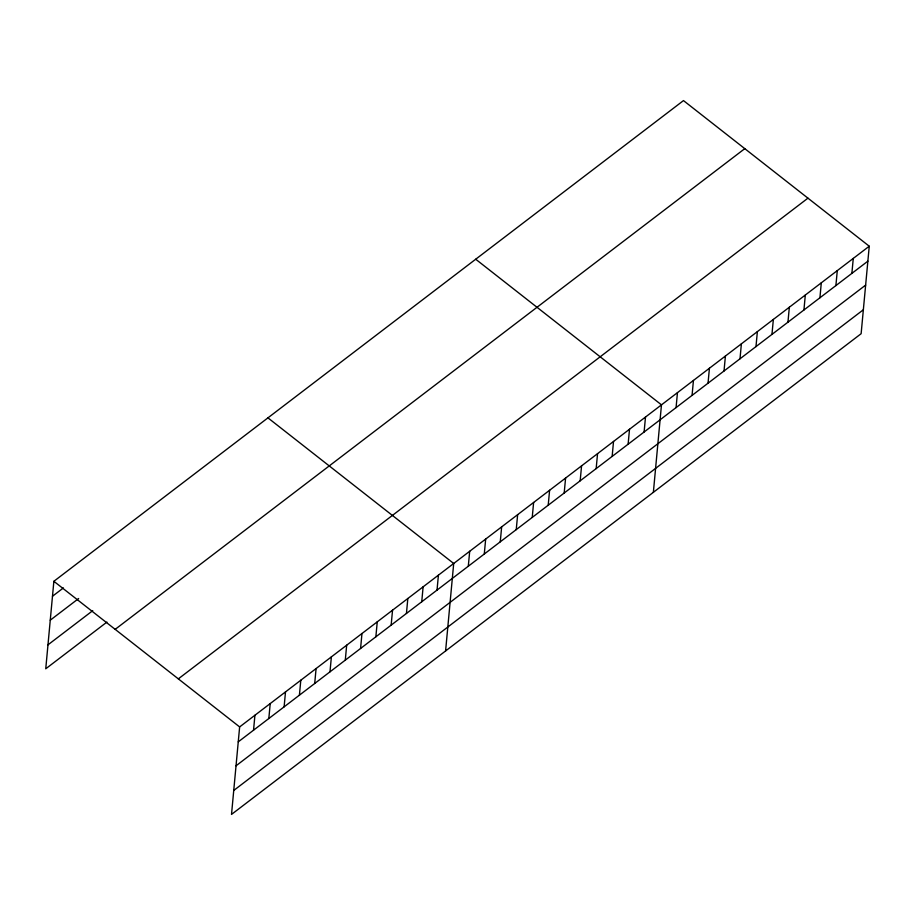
<?xml version="1.0" encoding="UTF-8"?>
<svg xmlns="http://www.w3.org/2000/svg" width="915" height="915" viewBox="0 0 915 915"><rect width="100%" height="100%" fill="white"/><g stroke="black" fill="none" stroke-linecap="round" stroke-linejoin="round"><path stroke-width="1.37" d="M869.25 246.215L239.639 726.922L231.518 814.407L861.129 333.7L869.25 246.215L683.482 100.593L53.871 581.3L45.75 668.785L106.918 622.086M253.535 730.204L254.93 715.244M268.827 718.527L270.222 703.566M284.119 706.849L285.503 691.9M299.411 695.183L300.795 680.222M314.703 683.505L316.087 668.545M329.995 671.827L331.379 656.879M345.287 660.161L346.671 645.201M360.579 648.483L361.963 633.523M375.859 636.806L377.255 621.845M391.151 625.128L392.546 610.179M406.443 613.462L407.827 598.501M421.735 601.784L423.119 586.824M437.027 590.106L438.411 575.158M445.594 650.965L453.703 563.48L267.935 417.858M468.297 566.236L469.692 551.276M484.287 554.033L485.671 539.072M500.265 541.829L501.649 526.868M516.243 529.625L517.638 514.665M532.233 517.421L533.617 502.472M548.211 505.217L549.595 490.268M564.189 493.013L565.584 478.065M580.179 480.821L581.563 465.861M596.157 468.617L597.552 453.657M612.146 456.413L613.53 441.453M628.125 444.21L629.509 429.249M644.103 432.006L645.498 417.046M653.367 492.327L661.476 404.853L475.709 259.231M676.071 407.598L677.455 392.649M692.06 395.394L693.444 380.446M708.038 383.202L709.422 368.242M724.017 370.998L725.412 356.038M740.006 358.794L741.39 343.834M755.984 346.591L757.368 331.63M771.963 334.387L773.358 319.426M787.952 322.183L789.336 307.223M803.93 309.979L805.314 295.03M819.92 297.775L821.304 282.827M835.898 285.572L837.282 270.623M851.876 273.379L853.272 258.419M52.475 596.26L63.398 587.922M50.256 620.187L78.656 598.513M47.969 644.846L92.747 610.66M115.164 629.36L744.787 148.653M178.333 678.861L807.945 198.166M238.243 741.871L867.866 261.175M236.024 765.809L865.647 285.103M233.737 790.469L863.36 309.762M53.871 581.3L239.639 726.922"/></g></svg>
